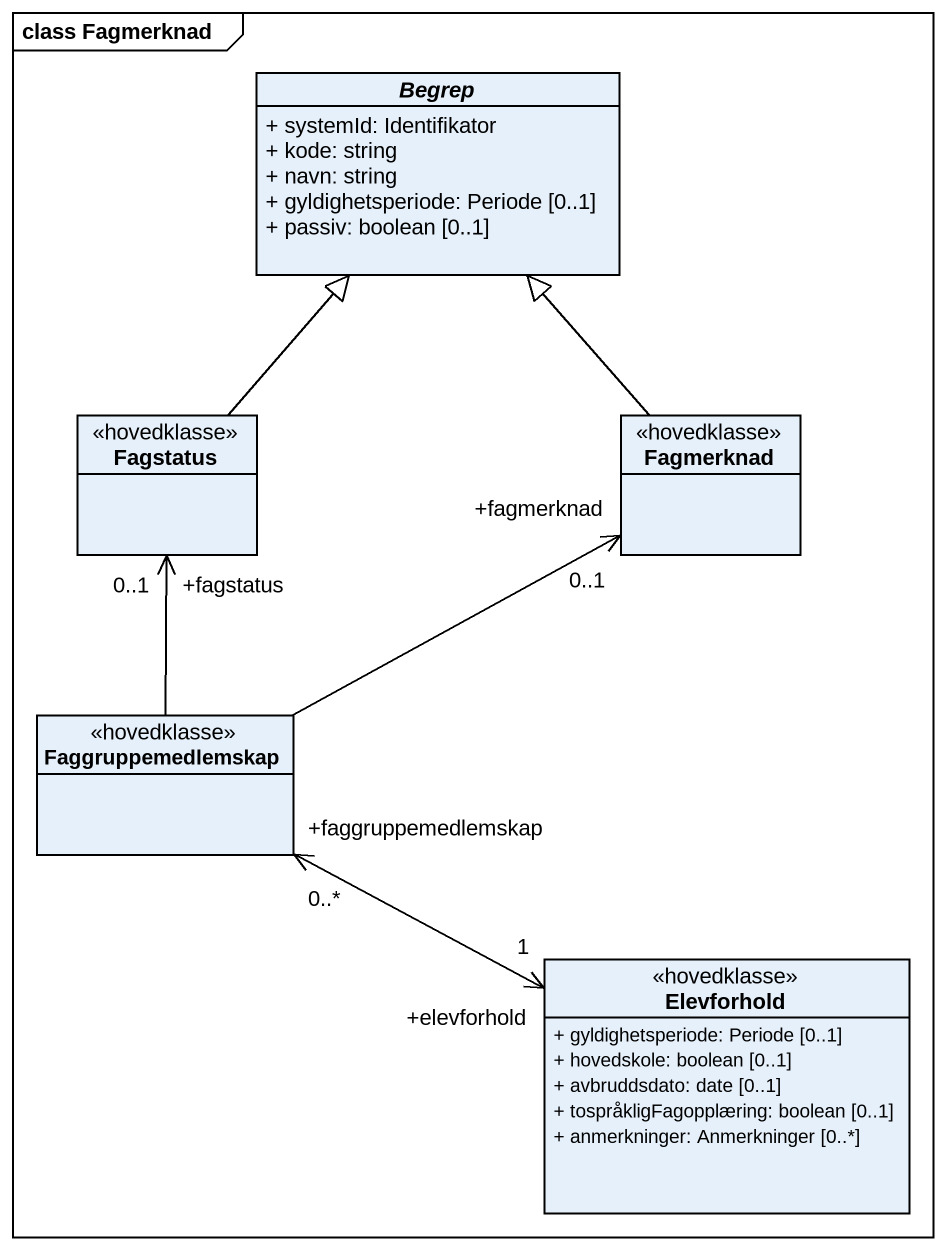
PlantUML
@startuml
mainframe class Fagmerknad
hide circle
hide empty members
skinparam classAttributeIconSize 0
abstract class Begrep {
  + systemId: Identifikator
  + kode: string
  + navn: string
  + gyldighetsperiode: Periode [0..1]
  + passiv: boolean [0..1]
}
class Fagstatus <<hovedklasse>>
class Fagmerknad <<hovedklasse>>
class Faggruppemedlemskap <<hovedklasse>>
class Elevforhold <<hovedklasse>> {
  + gyldighetsperiode: Periode [0..1]
  + hovedskole: boolean [0..1]
  + avbruddsdato: date [0..1]
  + tospråkligFagopplæring: boolean [0..1]
  + anmerkninger: Anmerkninger [0..*]
}
Fagstatus -up-|> Begrep
Fagmerknad -up-|> Begrep
Faggruppemedlemskap -up-> "+fagstatus\n0..1" Fagstatus
Faggruppemedlemskap -right-> "+fagmerknad\n0..1" Fagmerknad
Elevforhold "+elevforhold\n1" <-left-> "+faggruppemedlemskap\n0..*" Faggruppemedlemskap
@enduml
